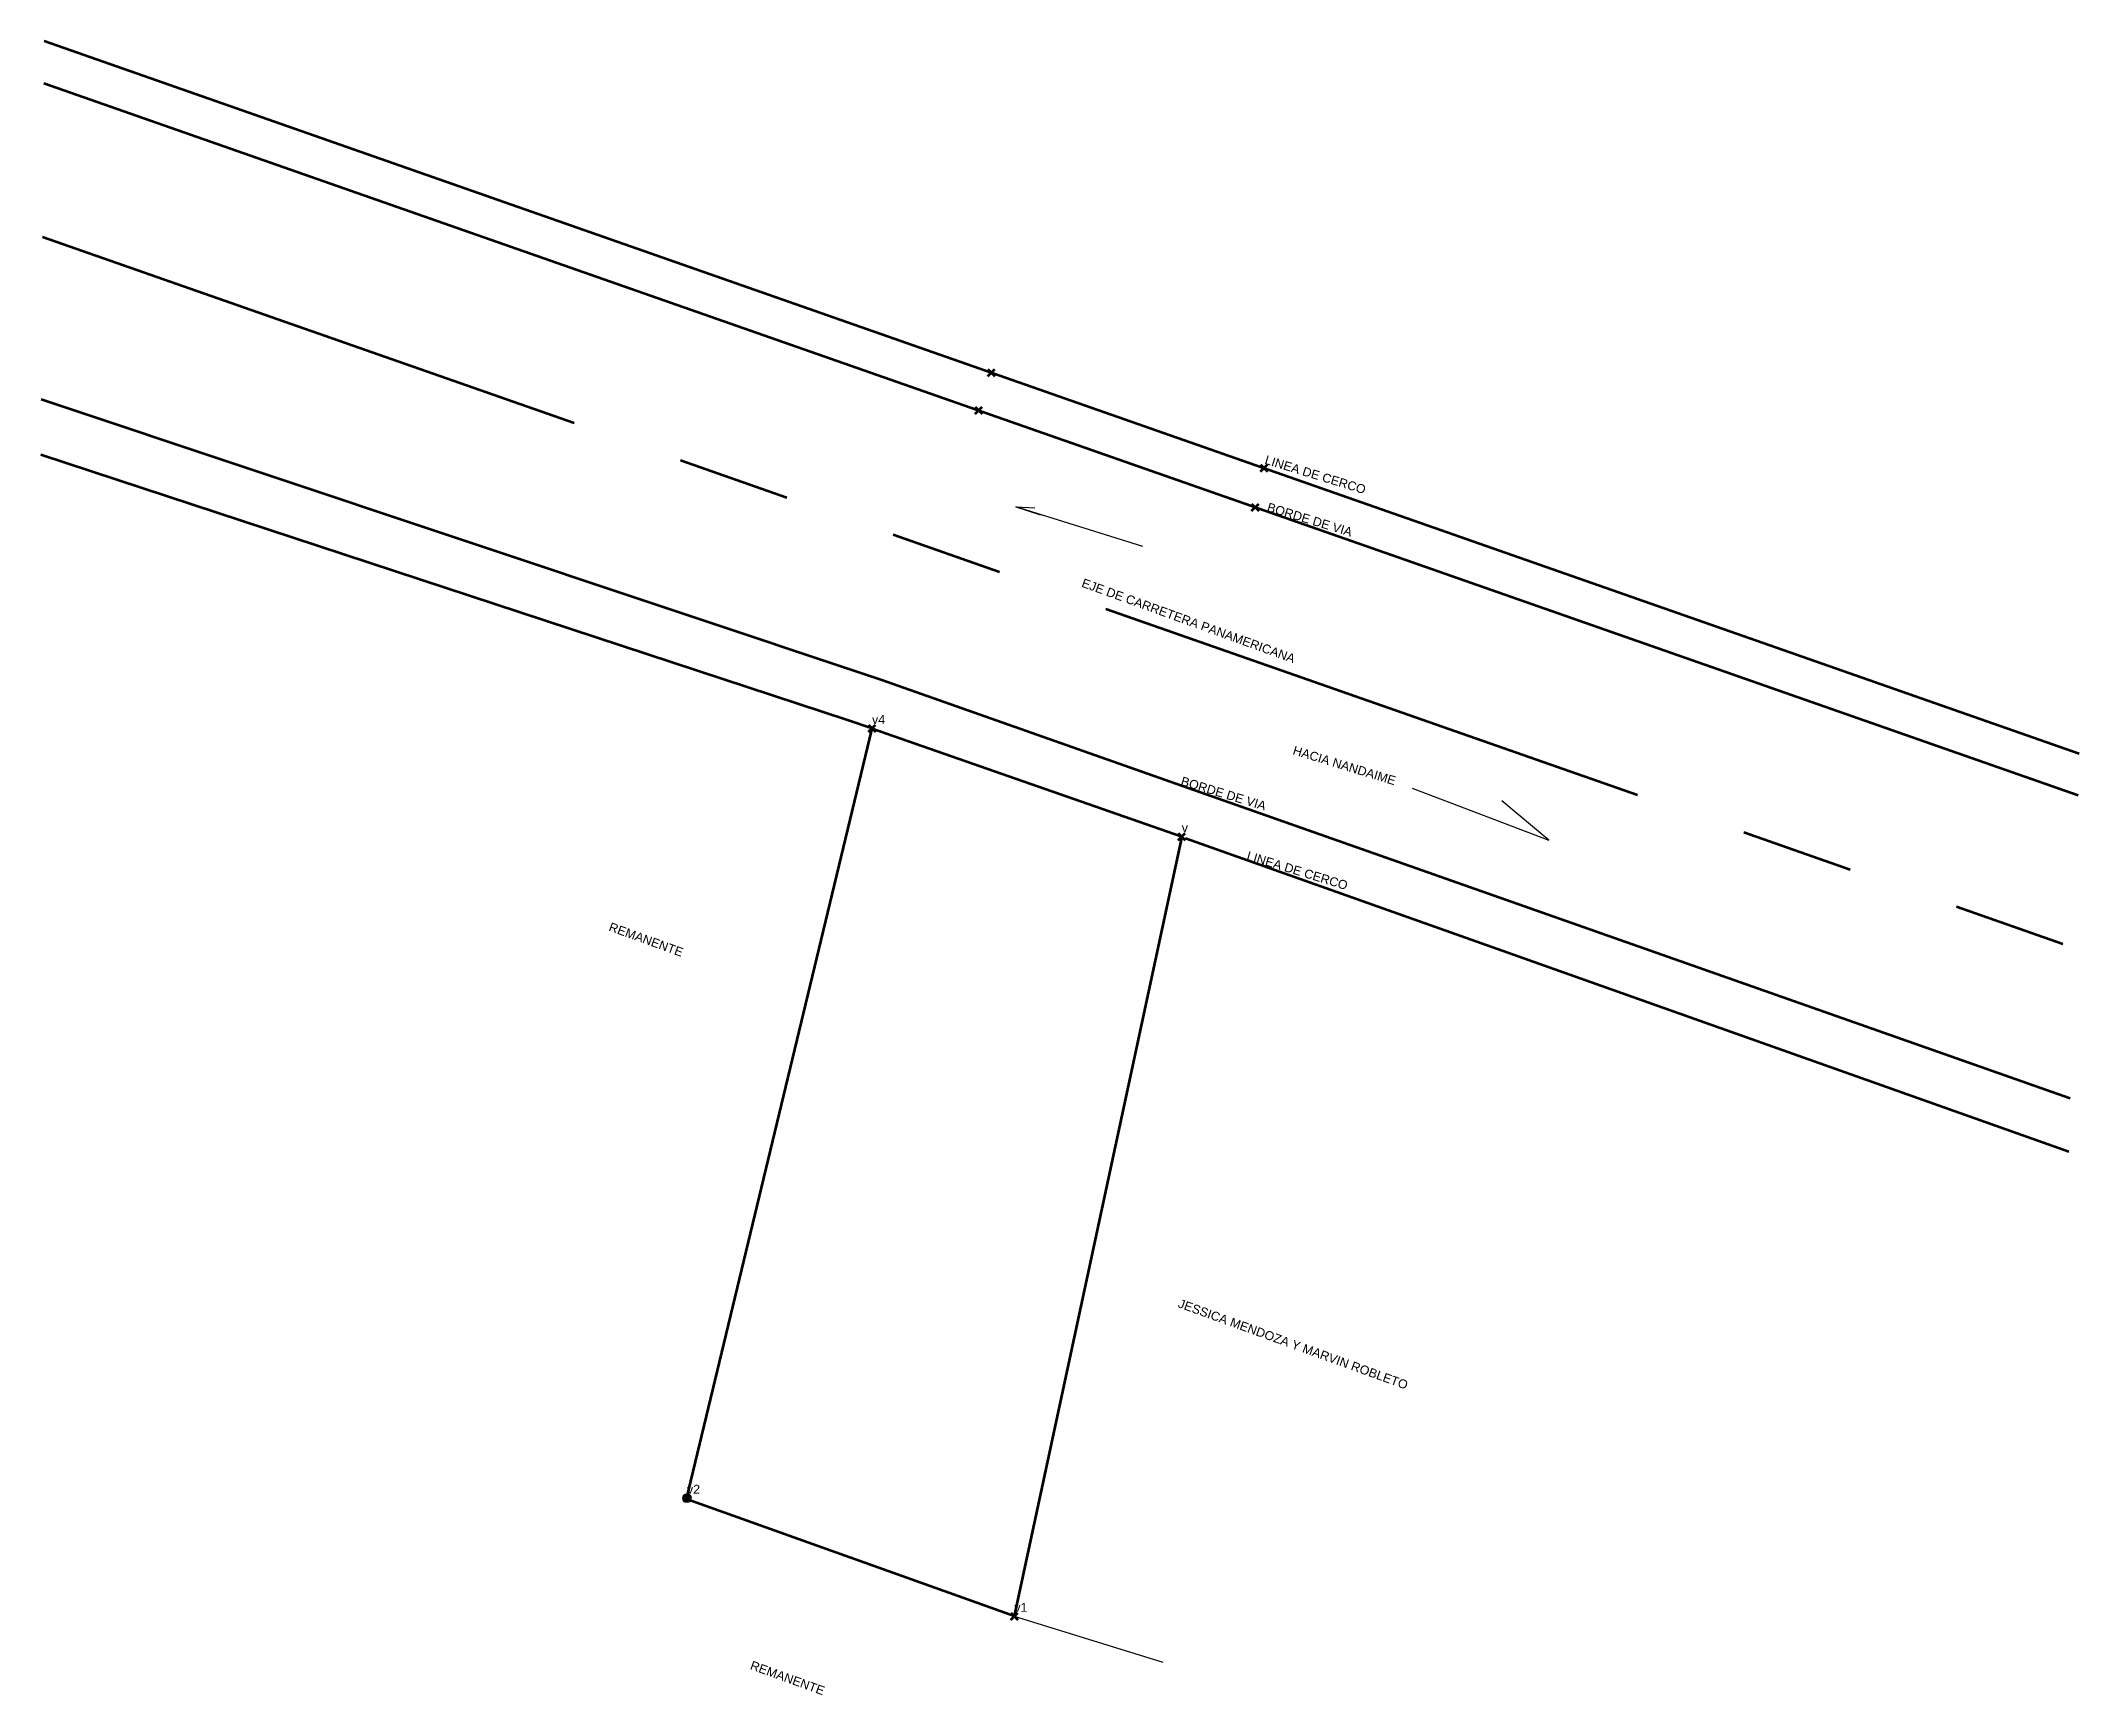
# Model space of a CAD drawing. Header units: millimetres. Extents: x 599704 to 599819, y 1304168 to 1304262.
import ezdxf

# ---------------------------------------------------------------- set-up
doc = ezdxf.new("R2010")
doc.units = ezdxf.units.MM
doc.header["$PDMODE"] = 3
doc.header["$PDSIZE"] = 0.2
doc.linetypes.add('PHANTOM', pattern=[63.5, 31.75, -6.35, 6.35, -6.35, 6.35, -6.35])
doc.layers.get('0').update_dxf_attribs({"color": 1, "linetype": 'CONTINUOUS', "lineweight": 100})
doc.layers.add('coor', color=174, linetype='CONTINUOUS', lineweight=100)
doc.layers.add('punto', color=174, linetype='CONTINUOUS', lineweight=100)
doc.styles.get("Standard").update_dxf_attribs({"font": 'arial.ttf', "width": 0.65})

msp = doc.modelspace()

# ---------------------------------------------------------------- linework, layer by layer
at = {"color": 7, "true_color": 0xffffff}
for points, elevation in [([(599704.21, 1304261.54), (599818.93, 1304221.35)], 277.84), ([(599704.19, 1304259.14), (599818.87, 1304219)], 276.72), ([(599750.88, 1304222.77), (599749.56, 1304223.21), (599704.02, 1304238.2)], 276.26), ([(599768.56, 1304216.59), (599818.35, 1304198.92)], 275.88)]:
    msp.add_lwpolyline(points, dxfattribs=dict(at, elevation=elevation))
at = {"color": 7, "linetype": 'PHANTOM', "elevation": 276.9}
msp.add_lwpolyline([(599704.12, 1304250.48), (599818.65, 1304210.4)], dxfattribs=at)
at = {"color": 7, "true_color": 0xffffff}
msp.add_lwpolyline([(599704.05, 1304241.33), (599751.38, 1304225.52), (599769.03, 1304219.3), (599818.43, 1304201.93)], dxfattribs=at)
at = {"color": 3, "linetype": 'PHANTOM', "lineweight": -2}
for points, elevation in [([(599766.15, 1304233.02), (599758.98, 1304235.26), (599760.37, 1304234.82), (599758.98, 1304235.26), (599760.06, 1304235.21)], 277.84), ([(599758.9, 1304172.72), (599767.27, 1304170.13)], 272.22)]:
    msp.add_lwpolyline(points, dxfattribs=dict(at, elevation=elevation))
at = {"color": 2, "elevation": 276.26}
msp.add_lwpolyline([(599750.88, 1304222.77), (599768.34, 1304216.67), (599758.9, 1304172.72), (599740.42, 1304179.32), (599750.88, 1304222.77)], dxfattribs=at)
at = {"color": 3, "linetype": 'PHANTOM', "lineweight": -2}
msp.add_lwpolyline([(599781.32, 1304219.41), (599789.03, 1304216.48), (599786.38, 1304218.68)], dxfattribs=at)
at = {"color": 3}
msp.add_circle((599740.45, 1304179.38, 272.38), 0.2, dxfattribs=at)
at = {"layer": 'coor', "color": 2}
for p in [(599768.34, 1304216.67, 275.88), (599758.9, 1304172.72, 272.22)]:
    msp.add_point(p, dxfattribs=at)
at = {"layer": 'punto', "color": 2}
for p in [(599757.61, 1304242.83, 277.84), (599756.89, 1304240.7, 276.72), (599772.98, 1304237.45, 277.59), (599772.48, 1304235.24, 276.55), (599750.88, 1304222.77, 276.26), (599740.45, 1304179.38, 272.38)]:
    msp.add_point(p, dxfattribs=at)

# ---------------------------------------------------------------- texts
at = {"layer": 'coor', "color": 2}
for s, p in [('v', (599768.34, 1304216.92)), ('v1', (599758.9, 1304172.97))]:
    msp.add_text(s, height=0.5, dxfattribs=at).set_placement(p)
at = {"layer": 'punto', "color": 2}
for s, rotation, p in [('LINEA DE CERCO', 343.0391, (599772.98, 1304237.7)), ('BORDE DE VIA', 343.0391, (599773.11, 1304235.03)), ('EJE DE CARRETERA PANAMERICANA', 340.1338, (599762.65, 1304230.77, 276.9)), ('HACIA NANDAIME', 343.0391, (599774.56, 1304221.32)), ('BORDE DE VIA', 343.0391, (599768.25, 1304219.59, -276.72)), ('LINEA DE CERCO', 343.0391, (599771.96, 1304215.38, 275.88)), ('REMANENTE', 340.1338, (599736, 1304211.38)), ('JESSICA MENDOZA Y MARVIN ROBLETO', 340.1338, (599768.09, 1304190.15)), ('REMANENTE', 340.1338, (599743.97, 1304169.75))]:
    msp.add_text(s, height=0.5, rotation=rotation, dxfattribs=at).set_placement(p)
for s, p in [('v4', (599750.88, 1304223.02)), ('v2', (599740.45, 1304179.63))]:
    msp.add_text(s, height=0.5, dxfattribs=at).set_placement(p)

doc.saveas('drawing.dxf')
